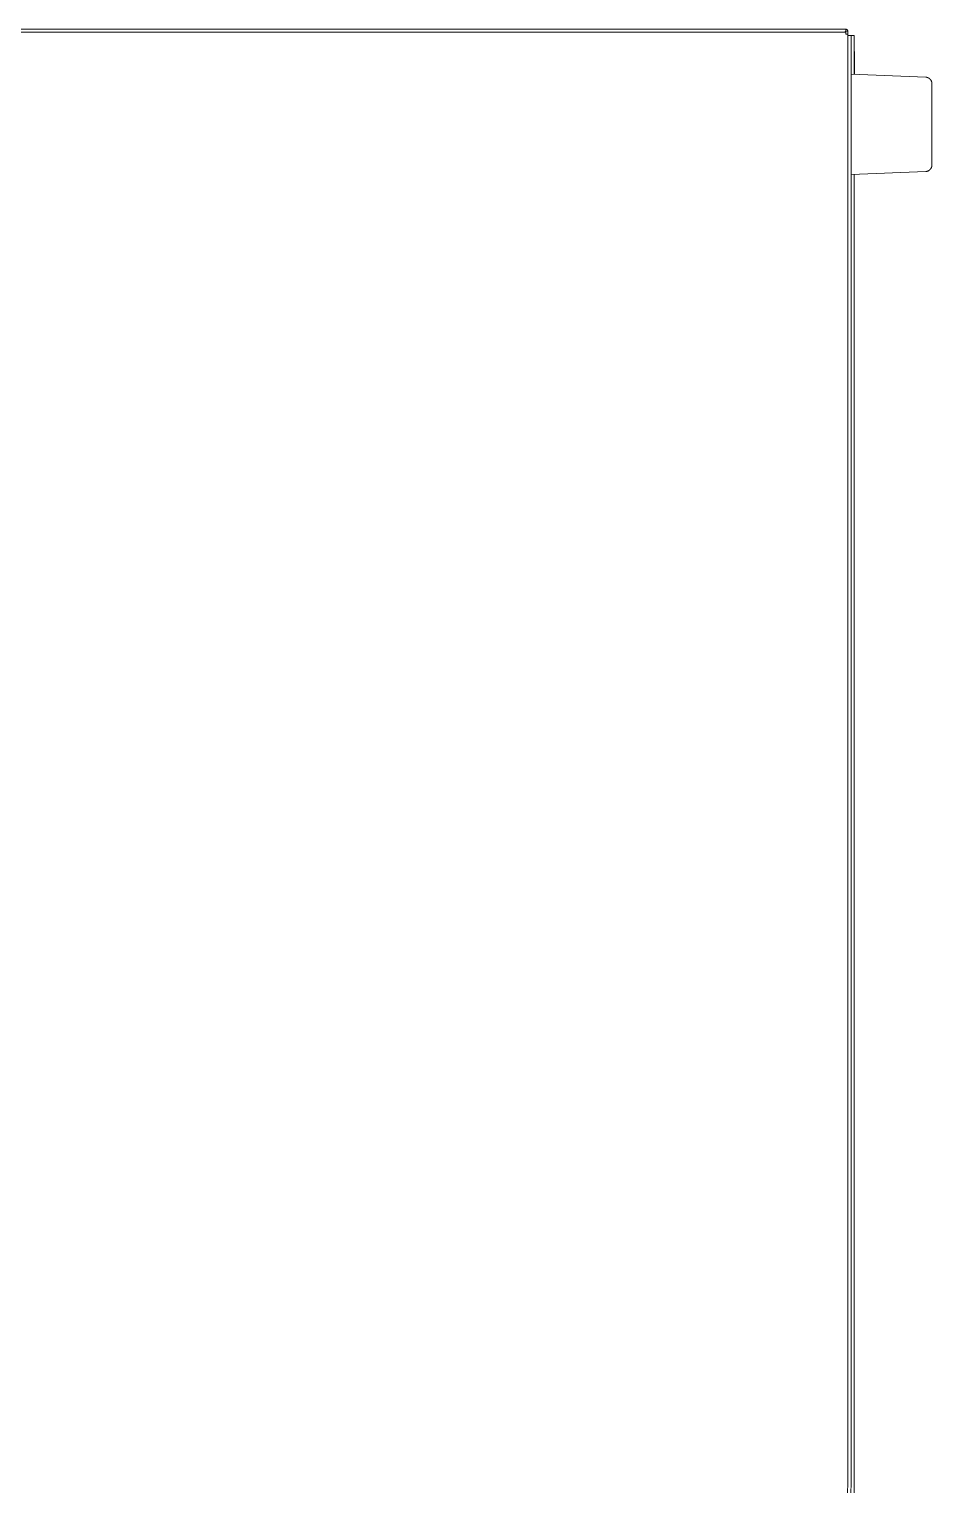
# Model space of a CAD drawing. Header units: millimetres. Extents: x -159872 to 386485, y -250577 to 158966.
# Drawn here: x 370904.3 to 371183.4, y 5805 to 6254.9 of the extents above; entities that cross this region are included whole.
import ezdxf

# ---------------------------------------------------------------- set-up
doc = ezdxf.new("R2010")
doc.units = ezdxf.units.MM
doc.layers.get('0').update_dxf_attribs({"lineweight": 25})
doc.layers.add('LDS-equipment-kitchen equipment', color=3, linetype='Continuous', lineweight=13)

# ---------------------------------------------------------------- blocks, each defined once
blk = doc.blocks.new('A$Cdbc28c23')
for points in [[(16.07, 556.28, 0), (16.07, 556.33, 0), (16.07, 556.37, 0), (16.08, 556.42, 0), (16.08, 556.47, 0), (16.09, 556.52, 0), (16.1, 556.56, 0), (16.11, 556.61, 0), (16.12, 556.66, 0), (16.13, 556.7, 0), (16.14, 556.75, 0), (16.16, 556.8, 0), (16.17, 556.84, 0), (16.19, 556.89, 0), (16.2, 556.93, 0), (16.22, 556.98, 0), (16.24, 557.02, 0), (16.26, 557.06, 0), (16.28, 557.11, 0), (16.31, 557.15, 0), (16.33, 557.19, 0), (16.35, 557.23, 0), (16.38, 557.27, 0), (16.4, 557.31, 0), (16.43, 557.35, 0), (16.46, 557.39, 0), (16.49, 557.43, 0), (16.52, 557.47, 0), (16.55, 557.5, 0), (16.58, 557.54, 0), (16.61, 557.57, 0), (16.65, 557.61, 0), (16.68, 557.64, 0), (16.72, 557.67, 0), (16.75, 557.71, 0), (16.79, 557.74, 0), (16.82, 557.77, 0), (16.86, 557.8, 0), (16.9, 557.82, 0), (16.94, 557.85, 0), (16.98, 557.88, 0), (17.02, 557.9, 0), (17.06, 557.93, 0), (17.1, 557.95, 0), (17.15, 557.97, 0), (17.19, 558, 0), (17.23, 558.02, 0), (17.27, 558.04, 0), (17.32, 558.05, 0), (17.36, 558.07, 0), (17.41, 558.09, 0), (17.45, 558.1, 0), (17.5, 558.12, 0), (17.55, 558.13, 0), (17.59, 558.14, 0), (17.64, 558.15, 0), (17.69, 558.16, 0), (17.73, 558.17, 0), (17.78, 558.18, 0), (17.83, 558.18, 0), (17.87, 558.19, 0), (17.92, 558.19, 0), (17.97, 558.2, 0), (18.02, 558.2, 0), (18.07, 558.2, 0)], [(43.22, 558.2, 0), (43.27, 558.2, 0), (43.32, 558.19, 0), (43.37, 558.19, 0), (43.41, 558.19, 0), (43.46, 558.18, 0), (43.51, 558.18, 0), (43.56, 558.17, 0), (43.6, 558.16, 0), (43.65, 558.15, 0), (43.7, 558.14, 0), (43.74, 558.13, 0), (43.79, 558.11, 0), (43.83, 558.1, 0), (43.88, 558.09, 0), (43.92, 558.07, 0), (43.97, 558.05, 0), (44.01, 558.03, 0), (44.06, 558.01, 0), (44.1, 557.99, 0), (44.14, 557.97, 0), (44.19, 557.95, 0), (44.23, 557.93, 0), (44.27, 557.9, 0), (44.31, 557.88, 0), (44.35, 557.85, 0), (44.39, 557.82, 0), (44.43, 557.79, 0), (44.46, 557.76, 0), (44.5, 557.73, 0), (44.54, 557.7, 0), (44.57, 557.67, 0), (44.61, 557.64, 0), (44.64, 557.61, 0), (44.68, 557.57, 0), (44.71, 557.54, 0), (44.74, 557.5, 0), (44.77, 557.46, 0), (44.8, 557.43, 0), (44.83, 557.39, 0), (44.86, 557.35, 0), (44.88, 557.31, 0), (44.91, 557.27, 0), (44.94, 557.23, 0), (44.96, 557.19, 0), (44.98, 557.15, 0), (45.01, 557.1, 0), (45.03, 557.06, 0), (45.05, 557.02, 0), (45.07, 556.97, 0), (45.08, 556.93, 0), (45.1, 556.88, 0), (45.12, 556.84, 0), (45.13, 556.79, 0), (45.15, 556.75, 0), (45.16, 556.7, 0), (45.17, 556.65, 0), (45.18, 556.61, 0), (45.19, 556.56, 0), (45.2, 556.51, 0), (45.2, 556.47, 0), (45.21, 556.42, 0), (45.21, 556.37, 0), (45.22, 556.32, 0), (45.22, 556.28, 0)], [(1.25, 531.6, 0), (1.25, 531.61, 0), (1.25, 531.63, 0), (1.25, 531.64, 0), (1.25, 531.66, 0), (1.25, 531.67, 0), (1.25, 531.69, 0), (1.25, 531.7, 0), (1.26, 531.72, 0), (1.26, 531.73, 0), (1.26, 531.75, 0), (1.27, 531.76, 0), (1.27, 531.77, 0), (1.28, 531.79, 0), (1.28, 531.8, 0), (1.29, 531.82, 0), (1.29, 531.83, 0), (1.3, 531.84, 0), (1.3, 531.86, 0), (1.31, 531.87, 0), (1.32, 531.88, 0), (1.32, 531.9, 0), (1.33, 531.91, 0), (1.34, 531.92, 0), (1.35, 531.93, 0), (1.36, 531.95, 0), (1.36, 531.96, 0), (1.37, 531.97, 0), (1.38, 531.98, 0), (1.39, 531.99, 0), (1.4, 532, 0), (1.41, 532.01, 0), (1.42, 532.02, 0), (1.43, 532.03, 0), (1.44, 532.04, 0), (1.45, 532.05, 0), (1.47, 532.06, 0), (1.48, 532.07, 0), (1.49, 532.08, 0), (1.5, 532.09, 0), (1.51, 532.1, 0), (1.53, 532.11, 0), (1.54, 532.11, 0), (1.55, 532.12, 0), (1.56, 532.13, 0), (1.58, 532.14, 0), (1.59, 532.14, 0), (1.6, 532.15, 0), (1.62, 532.15, 0), (1.63, 532.16, 0), (1.64, 532.17, 0), (1.66, 532.17, 0), (1.67, 532.17, 0), (1.69, 532.18, 0), (1.7, 532.18, 0), (1.72, 532.19, 0), (1.73, 532.19, 0), (1.74, 532.19, 0), (1.76, 532.19, 0), (1.77, 532.2, 0), (1.79, 532.2, 0), (1.8, 532.2, 0), (1.82, 532.2, 0), (1.83, 532.2, 0), (1.85, 532.2, 0)], [(1.85, 531.6, 0), (1.85, 531.61, 0), (1.85, 531.62, 0), (1.85, 531.63, 0), (1.85, 531.64, 0), (1.85, 531.65, 0), (1.85, 531.66, 0), (1.85, 531.67, 0), (1.85, 531.67, 0), (1.85, 531.68, 0), (1.85, 531.69, 0), (1.85, 531.7, 0), (1.85, 531.71, 0), (1.85, 531.72, 0), (1.85, 531.73, 0), (1.85, 531.74, 0), (1.85, 531.75, 0), (1.85, 531.76, 0), (1.85, 531.77, 0), (1.85, 531.78, 0), (1.85, 531.79, 0), (1.85, 531.8, 0), (1.85, 531.81, 0), (1.85, 531.82, 0), (1.85, 531.82, 0), (1.85, 531.83, 0), (1.85, 531.84, 0), (1.85, 531.85, 0), (1.85, 531.86, 0), (1.85, 531.87, 0), (1.85, 531.88, 0), (1.85, 531.89, 0), (1.85, 531.9, 0), (1.85, 531.91, 0), (1.85, 531.92, 0), (1.85, 531.93, 0), (1.85, 531.94, 0), (1.85, 531.95, 0), (1.85, 531.96, 0), (1.85, 531.97, 0), (1.85, 531.98, 0), (1.85, 531.98, 0), (1.85, 531.99, 0), (1.85, 532, 0), (1.85, 532.01, 0), (1.85, 532.02, 0), (1.85, 532.03, 0), (1.85, 532.04, 0), (1.85, 532.05, 0), (1.85, 532.06, 0), (1.85, 532.07, 0), (1.85, 532.08, 0), (1.85, 532.09, 0), (1.85, 532.1, 0), (1.85, 532.11, 0), (1.85, 532.12, 0), (1.85, 532.13, 0), (1.85, 532.13, 0), (1.85, 532.14, 0), (1.85, 532.15, 0), (1.85, 532.16, 0), (1.85, 532.17, 0), (1.85, 532.18, 0), (1.85, 532.19, 0), (1.85, 532.2, 0)], [(1.85, 531.6, 0), (1.85, 531.6, 0), (1.85, 531.6, 0), (1.85, 531.6, 0), (1.85, 531.6, 0), (1.85, 531.6, 0), (1.85, 531.6, 0), (1.85, 531.6, 0), (1.85, 531.6, 0), (1.85, 531.6, 0), (1.85, 531.6, 0), (1.85, 531.6, 0), (1.85, 531.6, 0), (1.85, 531.6, 0), (1.85, 531.6, 0), (1.85, 531.6, 0), (1.85, 531.6, 0), (1.85, 531.6, 0), (1.85, 531.6, 0), (1.85, 531.6, 0), (1.85, 531.6, 0), (1.85, 531.6, 0), (1.85, 531.6, 0), (1.85, 531.6, 0), (1.85, 531.6, 0), (1.85, 531.6, 0), (1.85, 531.6, 0), (1.85, 531.6, 0), (1.85, 531.6, 0), (1.85, 531.6, 0), (1.85, 531.6, 0), (1.85, 531.6, 0), (1.85, 531.6, 0), (1.85, 531.6, 0), (1.85, 531.6, 0), (1.85, 531.6, 0), (1.85, 531.6, 0), (1.85, 531.6, 0), (1.85, 531.6, 0), (1.85, 531.6, 0), (1.85, 531.6, 0), (1.85, 531.6, 0), (1.85, 531.6, 0), (1.85, 531.6, 0), (1.85, 531.6, 0), (1.85, 531.6, 0), (1.85, 531.6, 0), (1.85, 531.6, 0), (1.85, 531.6, 0), (1.85, 531.6, 0), (1.85, 531.6, 0), (1.85, 531.6, 0), (1.85, 531.6, 0), (1.85, 531.6, 0), (1.85, 531.6, 0), (1.85, 531.6, 0), (1.85, 531.6, 0), (1.85, 531.6, 0), (1.85, 531.6, 0), (1.85, 531.6, 0), (1.85, 531.6, 0), (1.85, 531.6, 0), (1.85, 531.6, 0), (1.85, 531.6, 0), (1.85, 531.6, 0)]]:
    blk.add_polyline3d(points)
at = {"transparency": 33554687}
for points in [[(43.22, 558.2, 0), (18.07, 558.2, 0)], [(15.14, 533.2, 0), (16.07, 556.28, 0)], [(45.22, 556.28, 0), (46.14, 533.2, 0)], [(1.25, 531.6, 0), (1.2, 71.2, 0)], [(1.25, 531.6, 0), (1.25, 531.6, 0)], [(1.85, 531.6, 0), (1.25, 531.6, 0)], [(2.74, 532.2, 0), (1.85, 532.2, 0)], [(1.85, 532.2, 0), (1.85, 532.2, 0)], [(1.85, 532.2, 0), (1.85, 531.6, 0)], [(1.85, 531.6, 0), (1.85, 532.2, 0)], [(1.85, 531.6, 0), (1.85, 531.6, 0)], [(1.85, 531.6, 0), (2.14, 531.3, 0)], [(1.85, 531.6, 0), (2.14, 531.31, 0)], [(1.85, 531.6, 0), (1.85, 531.6, 0)], [(2.14, 531.6, 0), (2.1, 32.8, 0)], [(2.74, 531.6, 0), (2.14, 531.6, 0)], [(2.74, 532.2, 0), (2.74, 531.6, 0)], [(901.54, 532.12, 0), (2.74, 532.2, 0)], [(3.14, 534.2, 0), (3.14, 533.2, 0)], [(15.18, 534.2, 0), (3.14, 534.2, 0)], [(901.14, 533.12, 0), (3.14, 533.2, 0)], [(3.14, 532.2, 0), (3.14, 533.2, 0)], [(8.14, 534.25, 0), (15.18, 534.25, 0)], [(8.14, 534.2, 0), (8.14, 534.25, 0)], [(46.1, 534.2, 0), (858.18, 534.12, 0)]]:
    blk.add_polyline3d(points, dxfattribs=at)
blk.add_open_spline([(1.85, 531.6), (1.77, 531.6), (1.69, 531.6), (1.54, 531.6), (1.48, 531.6), (1.37, 531.6), (1.32, 531.6), (1.26, 531.6), (1.25, 531.6), (1.25, 531.6)], degree=3, knots=[0, 0, 0, 0, 0.25, 0.25, 0.5, 0.5, 0.75, 0.75, 1, 1, 1, 1], dxfattribs=at)
blk = doc.blocks.new('Group-338')
at = {"layer": 'LDS-equipment-kitchen equipment', "rotation": 270}
blk.add_blockref('A$Cdbc28c23', (309951.72, 42713.65), dxfattribs=at)

msp = doc.modelspace()

# ---------------------------------------------------------------- block references
at = {"layer": 'LDS-equipment-kitchen equipment', "color": 7}
msp.add_blockref('Group-338', (60673.51323, -36457.51522), dxfattribs=at)

doc.saveas('drawing.dxf')
